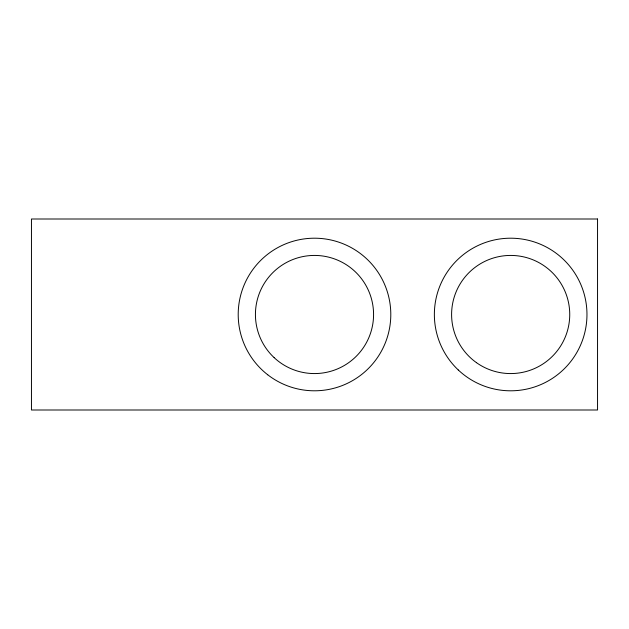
<?xml version="1.0" encoding="UTF-8"?>
<svg xmlns="http://www.w3.org/2000/svg" width="629" height="629" viewBox="0 0 629 629"><rect width="100%" height="100%" fill="white"/><g stroke="black" fill="none" stroke-linecap="round" stroke-linejoin="round"><path stroke-width="0.94" d="M597.55 219.002L31.45 219.002L31.45 409.998L597.55 409.998L597.55 219.002M267.734 374.782A76.298 76.298 0 0 0 390.09 324.863A76.298 76.298 0 0 0 285.676 243.855A76.298 76.298 0 0 0 267.734 374.782M458.274 369.97A76.298 76.298 0 0 0 584.899 332.143A76.298 76.298 0 0 0 488.827 241.394A76.298 76.298 0 0 0 458.274 369.97M274.134 357.626A59.071 59.071 0 0 0 372.03 327.898A59.071 59.071 0 0 0 297.336 257.976A59.071 59.071 0 0 0 274.134 357.626M476.475 362.666A59.071 59.071 0 0 0 569.481 320.027A59.071 59.071 0 0 0 486.044 260.807A59.071 59.071 0 0 0 476.475 362.666"/></g></svg>
